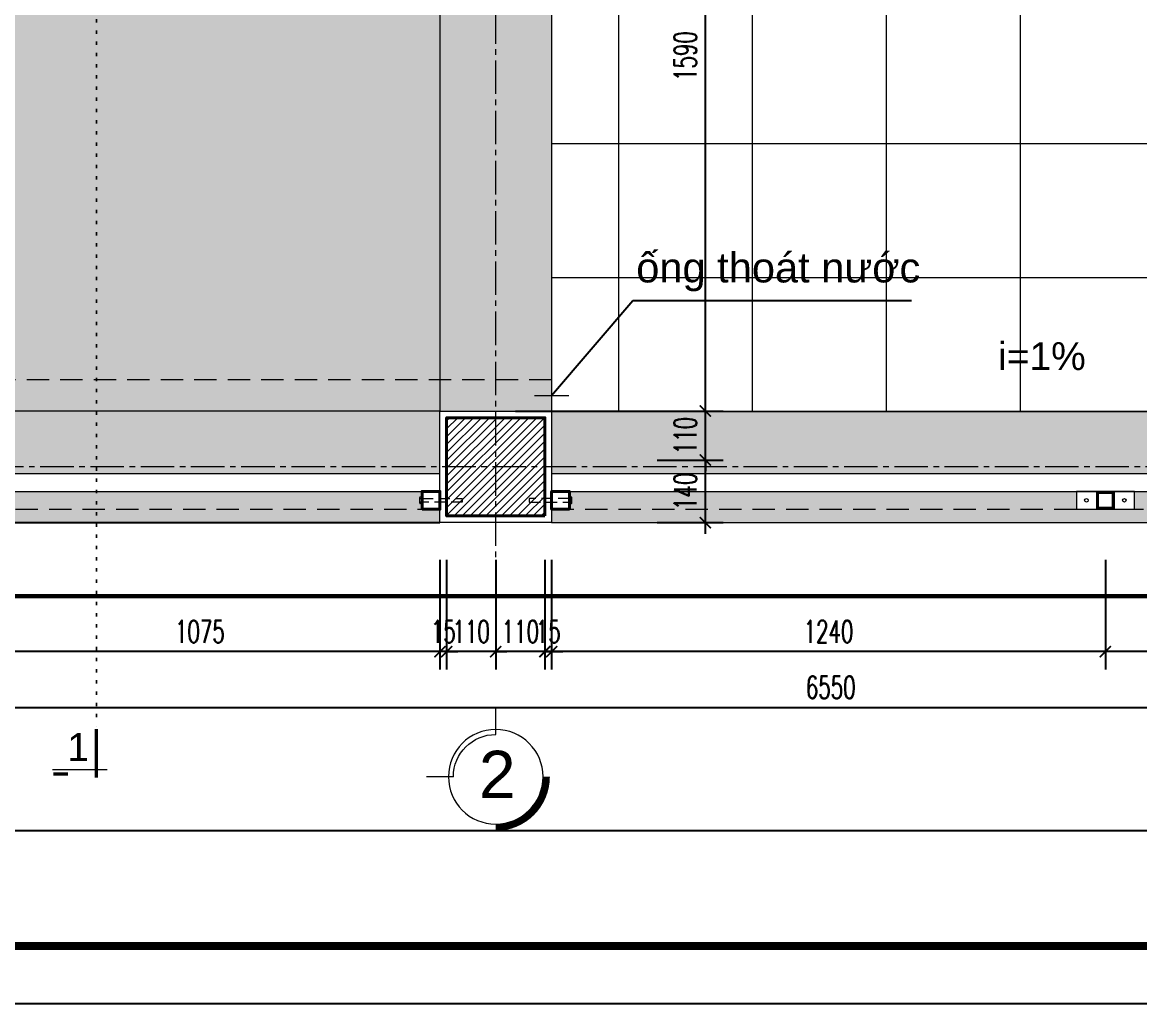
# Model space of a CAD drawing. Header units: millimetres. Extents: x -229618 to 2906, y -178063 to 96806.
# Drawn here: x -92041 to -89539, y -56426 to -54227 of the extents above; entities that cross this region are included whole.
import ezdxf
from ezdxf.enums import TextEntityAlignment as Align

# ---------------------------------------------------------------- set-up
doc = ezdxf.new("R2010")
doc.units = ezdxf.units.MM
doc.header["$LTSCALE"] = 200
doc.header["$MEASUREMENT"] = 0
doc.header["$PDMODE"] = 3
doc.header["$PDSIZE"] = 50
for name, pattern in [('CENTER2', [1.125, 0.75, -0.125, 0.125, -0.125]), ('DASHED2', [0.375, 0.25, -0.125]), ('DOT2', [0.125, 0, -0.125]), ('HIDDEN2', [0.1875, 0.125, -0.0625])]:
    doc.linetypes.add(name, pattern=pattern)
doc.layers.get('0').update_dxf_attribs({"color": 95, "linetype": 'CONTINUOUS'})
doc.layers.get('DEFPOINTS').update_dxf_attribs({"linetype": 'CONTINUOUS'})
for name, color, linetype, lineweight in [('cat', 1, 'CONTINUOUS', 40), ('hatch', 250, 'CONTINUOUS', 5), ('KH cat', 2, 'HIDDEN2', 50), ('khuat', 8, 'DASHED2', 15), ('nho', 252, 'CONTINUOUS', 15), ('thay', 7, 'CONTINUOUS', 18), ('tim', 18, 'CENTER2', 9)]:
    doc.layers.add(name, color=color, linetype=linetype, lineweight=lineweight)
for name, color, linetype in [('CUA', 145, 'CONTINUOUS'), ('DIM', 251, 'CONTINUOUS'), ('KHUNGTEN', 7, 'CONTINUOUS'), ('TEXT', 33, 'CONTINUOUS')]:
    doc.layers.add(name, color=color, linetype=linetype)
doc.layers.add('in', color=203, linetype='CONTINUOUS', lineweight=5, plot=False)
doc.styles.add('Aria H iso', font='Vharial_0.ttf')
doc.styles.add('Arial iso', font='vnarial_0.ttf')
doc.styles.add('Scale', font='vnsimli.shx', dxfattribs={"width": 0.65, "bigfont": 'bigfont.shx'})
doc.dimstyles.new('Scale', dxfattribs={"dimscale": 75, "dimtxt": 2, "dimasz": 1, "dimexe": 1.6, "dimexo": 0, "dimgap": 0.8, "dimtad": 1, "dimdec": 0, "dimzin": 0, "dimdsep": 46, "dimtxsty": 'Scale', "dimblk": 'ARCHTICK', "dimcen": 0.1, "dimdle": 1, "dimclrd": 256, "dimclre": 256, "dimclrt": 3, "dimadec": 0, "dimazin": 0, "dimtfac": 1, "dimtdec": 0, "dimtix": 1, "dimtmove": 2, "dimatfit": 3, "dimldrblk": 'ARCHTICK', "dimfxl": 0, "dimtolj": 1, "dimtzin": 0, "dimarcsym": 0})

# ---------------------------------------------------------------- blocks, each defined once
blk = doc.blocks.new('KhungA3')
at = {"layer": 'DEFPOINTS', "color": 8}
blk.add_lwpolyline([(-3.737611488593302, 3.813256755191574), (416.3052456541991, 3.813256755191574), (416.3052456541991, 300.8132567551775), (-3.737611488593302, 300.8132567551775)], close=True, dxfattribs=at)
at = {"layer": 'KHUNGTEN', "color": 4, "const_width": 0.7243902439024023}
blk.add_lwpolyline([(7.542179452130313, 8.987472783067915), (411.131029626325, 8.987472783067915), (411.131029626325, 295.6390407273026), (7.542179452130313, 295.6390407273026)], close=True, dxfattribs=at)
blk = doc.blocks.new('ctbanma')
at = {"layer": 'cat'}
h = blk.add_hatch(color=256, dxfattribs=at)
h.paths.add_polyline_path([(20, 20), (-20, 20), (-20.00000000011642, -20), (20, -20)])
h.paths.add_polyline_path([(17.5, 17.5), (17.50000000011642, -17.5), (-17.5, -17.5), (-17.49999999988358, 17.5)], flags=16)
blk.add_lwpolyline([(-17.5, -17.5), (17.5, -17.5), (17.5, 17.5), (-17.5, 17.5)], close=True, dxfattribs=at)
at = {"layer": 'hatch'}
blk.add_lwpolyline([(-20, -20), (20, -20), (20, 20), (-20, 20)], close=True, dxfattribs=at)
at = {"layer": 'thay'}
blk.add_lwpolyline([(-65, -20), (65, -20), (65, 20), (-65, 20)], close=True, dxfattribs=at)
for centre in [(-42.5, 0), (42.5, 0)]:
    blk.add_circle(centre, 4, dxfattribs=at)
blk = doc.blocks.new('*U2625')
at = {"layer": 'thay', "ltscale": 600}
for p, q in [((-5.997195348395919e-14, 20.30044137790901), (-5.997195348395919e-14, 360.972143129492)), ((533.5126064897594, -513.2121651118505), (874.1843082413424, -513.2121651118505))]:
    blk.add_line(p, q, dxfattribs=at)
at = {"layer": 'thay', "ltscale": 600, "const_width": 85.16792543789573}
blk.add_lwpolyline([(-638.7594407842182, -513.2121651118505, 0.414213562373095), (-5.997195348395919e-14, -1151.971605896069, 0.414213562373095)], format="xyb", dxfattribs=at)
at = {"layer": 'thay', "ltscale": 600}
blk.add_circle((-5.997195348395919e-14, -513.2121651118505), 596.1754780652701, dxfattribs=at)
blk.add_arc((-5.997195348395919e-14, -513.2121651118505), 533.5126064897624, 0, 90, dxfattribs=at)
at = {"layer": 'TEXT', "linetype": 'Continuous', "style": 'Aria H iso'}
blk.add_attdef('A', text='', height=596.1754780652702, dxfattribs=at).set_placement((8.526512829121202e-14, -781.2498426535178), align=Align.CENTER)
blk = doc.blocks.new('_ArchTick')
at = {"color": 0, "linetype": 'ByBlock', "const_width": 0.15}
blk.add_lwpolyline([(-0.5, -0.5), (0.5, 0.5)], dxfattribs=at)
blk = doc.blocks.new('*D2808')
at = {"layer": 'DEFPOINTS', "color": 0}
for p in [(-89615.54759377682, -55431.1627261139), (-88945.54759377682, -55431.1627261139), (-89615.54759377682, -55636.9428673554)]:
    blk.add_point(p, dxfattribs=at)
at = {"layer": 'DIM', "lineweight": -2}
for p, q in [((-89615.54759377682, -55431.1627261139), (-89615.54759377682, -55676.9428673554)), ((-88945.54759377682, -55431.1627261139), (-88945.54759377682, -55676.9428673554)), ((-88920.54759377682, -55636.9428673554), (-89640.54759377682, -55636.9428673554))]:
    blk.add_line(p, q, dxfattribs=at)
at = {"layer": 'DIM', "lineweight": -2, "xscale": 25, "yscale": 25, "zscale": 25, "rotation": 180}
blk.add_blockref('_ArchTick', (-89615.54759377682, -55636.9428673554), dxfattribs=at)
at = {"layer": 'DIM', "lineweight": -2, "xscale": 25, "yscale": 25, "zscale": 25}
blk.add_blockref('_ArchTick', (-88945.54759377682, -55636.9428673554), dxfattribs=at)
at = {"layer": 'DIM', "color": 3, "insert": (-89280.54759377682, -55591.9428673554), "char_height": 50, "attachment_point": 5, "style": 'Scale'}
blk.add_mtext('\\A1;670', dxfattribs=at)
blk = doc.blocks.new('*D2809')
at = {"layer": 'DEFPOINTS', "color": 0}
for p in [(-90855.54759377676, -55431.1627261139), (-89615.54759377682, -55431.1627261139), (-90855.54759377676, -55636.9428673554)]:
    blk.add_point(p, dxfattribs=at)
at = {"layer": 'DIM', "lineweight": -2}
for p, q in [((-90855.54759377676, -55431.1627261139), (-90855.54759377676, -55676.9428673554)), ((-89615.54759377682, -55431.1627261139), (-89615.54759377682, -55676.9428673554)), ((-89590.54759377682, -55636.9428673554), (-90880.54759377676, -55636.9428673554))]:
    blk.add_line(p, q, dxfattribs=at)
at = {"layer": 'DIM', "lineweight": -2, "xscale": 25, "yscale": 25, "zscale": 25, "rotation": 180}
blk.add_blockref('_ArchTick', (-90855.54759377676, -55636.9428673554), dxfattribs=at)
at = {"layer": 'DIM', "lineweight": -2, "xscale": 25, "yscale": 25, "zscale": 25}
blk.add_blockref('_ArchTick', (-89615.54759377682, -55636.9428673554), dxfattribs=at)
at = {"layer": 'DIM', "color": 3, "insert": (-90235.54759377679, -55591.9428673554), "char_height": 50, "attachment_point": 5, "style": 'Scale'}
blk.add_mtext('\\A1;1240', dxfattribs=at)
blk = doc.blocks.new('*D2810')
at = {"layer": 'DEFPOINTS', "color": 0}
for p in [(-90870.54759377676, -55431.1627261139), (-90855.54759377676, -55431.1627261139), (-90870.54759377676, -55636.9428673554)]:
    blk.add_point(p, dxfattribs=at)
at = {"layer": 'DIM', "lineweight": -2}
for p, q in [((-90870.54759377676, -55431.1627261139), (-90870.54759377676, -55676.9428673554)), ((-90855.54759377676, -55431.1627261139), (-90855.54759377676, -55676.9428673554)), ((-90870.54759377676, -55636.9428673554), (-90895.54759377676, -55636.9428673554)), ((-90855.54759377676, -55636.9428673554), (-90870.54759377676, -55636.9428673554)), ((-90855.54759377676, -55636.9428673554), (-90830.54759377676, -55636.9428673554))]:
    blk.add_line(p, q, dxfattribs=at)
at = {"layer": 'DIM', "lineweight": -2, "xscale": 25, "yscale": 25, "zscale": 25}
blk.add_blockref('_ArchTick', (-90870.54759377676, -55636.9428673554), dxfattribs=at)
at = {"layer": 'DIM', "lineweight": -2, "xscale": 25, "yscale": 25, "zscale": 25, "rotation": 180}
blk.add_blockref('_ArchTick', (-90855.54759377676, -55636.9428673554), dxfattribs=at)
at = {"layer": 'DIM', "color": 3, "insert": (-90863.04759377676, -55591.9428673554), "char_height": 50, "attachment_point": 5, "style": 'Scale'}
blk.add_mtext('\\A1;15', dxfattribs=at)
blk = doc.blocks.new('*D2811')
at = {"layer": 'DEFPOINTS', "color": 0}
for p in [(-90980.54759377694, -55431.1627261139), (-90870.54759377676, -55431.1627261139), (-90980.54759377694, -55636.9428673554)]:
    blk.add_point(p, dxfattribs=at)
at = {"layer": 'DIM', "lineweight": -2}
for p, q in [((-90980.54759377694, -55431.1627261139), (-90980.54759377694, -55676.9428673554)), ((-90870.54759377676, -55431.1627261139), (-90870.54759377676, -55676.9428673554)), ((-90980.54759377694, -55636.9428673554), (-91005.54759377694, -55636.9428673554)), ((-90870.54759377676, -55636.9428673554), (-90980.54759377694, -55636.9428673554)), ((-90870.54759377676, -55636.9428673554), (-90845.54759377676, -55636.9428673554))]:
    blk.add_line(p, q, dxfattribs=at)
at = {"layer": 'DIM', "lineweight": -2, "xscale": 25, "yscale": 25, "zscale": 25}
blk.add_blockref('_ArchTick', (-90980.54759377694, -55636.9428673554), dxfattribs=at)
at = {"layer": 'DIM', "lineweight": -2, "xscale": 25, "yscale": 25, "zscale": 25, "rotation": 180}
blk.add_blockref('_ArchTick', (-90870.54759377676, -55636.9428673554), dxfattribs=at)
at = {"layer": 'DIM', "color": 3, "insert": (-90925.54759377685, -55591.9428673554), "char_height": 50, "attachment_point": 5, "style": 'Scale'}
blk.add_mtext('\\A1;110', dxfattribs=at)
blk = doc.blocks.new('*D2812')
at = {"layer": 'DEFPOINTS', "color": 0}
for p in [(-91090.54759377676, -55431.1627261139), (-90980.54759377694, -55431.1627261139), (-91090.54759377676, -55636.9428673554)]:
    blk.add_point(p, dxfattribs=at)
at = {"layer": 'DIM', "lineweight": -2}
for p, q in [((-91090.54759377676, -55431.1627261139), (-91090.54759377676, -55676.9428673554)), ((-90980.54759377694, -55431.1627261139), (-90980.54759377694, -55676.9428673554)), ((-91090.54759377676, -55636.9428673554), (-91115.54759377676, -55636.9428673554)), ((-90980.54759377694, -55636.9428673554), (-91090.54759377676, -55636.9428673554)), ((-90980.54759377694, -55636.9428673554), (-90955.54759377694, -55636.9428673554))]:
    blk.add_line(p, q, dxfattribs=at)
at = {"layer": 'DIM', "lineweight": -2, "xscale": 25, "yscale": 25, "zscale": 25}
blk.add_blockref('_ArchTick', (-91090.54759377676, -55636.9428673554), dxfattribs=at)
at = {"layer": 'DIM', "lineweight": -2, "xscale": 25, "yscale": 25, "zscale": 25, "rotation": 180}
blk.add_blockref('_ArchTick', (-90980.54759377694, -55636.9428673554), dxfattribs=at)
at = {"layer": 'DIM', "color": 3, "insert": (-91035.54759377685, -55591.9428673554), "char_height": 50, "attachment_point": 5, "style": 'Scale'}
blk.add_mtext('\\A1;110', dxfattribs=at)
blk = doc.blocks.new('*D2813')
at = {"layer": 'DEFPOINTS', "color": 0}
for p in [(-91105.54759377676, -55431.1627261139), (-91090.54759377676, -55431.1627261139), (-91105.54759377676, -55636.9428673554)]:
    blk.add_point(p, dxfattribs=at)
at = {"layer": 'DIM', "lineweight": -2}
for p, q in [((-91105.54759377676, -55431.1627261139), (-91105.54759377676, -55676.9428673554)), ((-91090.54759377676, -55431.1627261139), (-91090.54759377676, -55676.9428673554)), ((-91105.54759377676, -55636.9428673554), (-91130.54759377676, -55636.9428673554)), ((-91090.54759377676, -55636.9428673554), (-91105.54759377676, -55636.9428673554)), ((-91090.54759377676, -55636.9428673554), (-91065.54759377676, -55636.9428673554))]:
    blk.add_line(p, q, dxfattribs=at)
at = {"layer": 'DIM', "lineweight": -2, "xscale": 25, "yscale": 25, "zscale": 25}
blk.add_blockref('_ArchTick', (-91105.54759377676, -55636.9428673554), dxfattribs=at)
at = {"layer": 'DIM', "lineweight": -2, "xscale": 25, "yscale": 25, "zscale": 25, "rotation": 180}
blk.add_blockref('_ArchTick', (-91090.54759377676, -55636.9428673554), dxfattribs=at)
at = {"layer": 'DIM', "color": 3, "insert": (-91098.04759377676, -55591.9428673554), "char_height": 50, "attachment_point": 5, "style": 'Scale'}
blk.add_mtext('\\A1;15', dxfattribs=at)
blk = doc.blocks.new('*D2814')
at = {"layer": 'DEFPOINTS', "color": 0}
for p in [(-92180.54759377676, -55431.1627261139), (-91105.54759377676, -55431.1627261139), (-92180.54759377676, -55636.9428673554)]:
    blk.add_point(p, dxfattribs=at)
at = {"layer": 'DIM', "lineweight": -2}
for p, q in [((-92180.54759377676, -55431.1627261139), (-92180.54759377676, -55676.9428673554)), ((-91105.54759377676, -55431.1627261139), (-91105.54759377676, -55676.9428673554)), ((-91080.54759377676, -55636.9428673554), (-92205.54759377676, -55636.9428673554))]:
    blk.add_line(p, q, dxfattribs=at)
at = {"layer": 'DIM', "lineweight": -2, "xscale": 25, "yscale": 25, "zscale": 25, "rotation": 180}
blk.add_blockref('_ArchTick', (-92180.54759377676, -55636.9428673554), dxfattribs=at)
at = {"layer": 'DIM', "lineweight": -2, "xscale": 25, "yscale": 25, "zscale": 25}
blk.add_blockref('_ArchTick', (-91105.54759377676, -55636.9428673554), dxfattribs=at)
at = {"layer": 'DIM', "color": 3, "insert": (-91643.04759377676, -55591.9428673554), "char_height": 50, "attachment_point": 5, "style": 'Scale'}
blk.add_mtext('\\A1;1075', dxfattribs=at)
blk = doc.blocks.new('*D2820')
at = {"layer": 'DEFPOINTS', "color": 0}
for p in [(-93505.54759377676, -55431.1627261139), (-86955.54759377694, -55431.1627261139), (-86955.54759377694, -55761.9428673554)]:
    blk.add_point(p, dxfattribs=at)
at = {"layer": 'DIM', "lineweight": -2}
for p, q in [((-93505.54759377676, -55431.1627261139), (-93505.54759377676, -55801.9428673554)), ((-86955.54759377694, -55431.1627261139), (-86955.54759377694, -55801.9428673554)), ((-93530.54759377676, -55761.9428673554), (-86930.54759377694, -55761.9428673554))]:
    blk.add_line(p, q, dxfattribs=at)
at = {"layer": 'DIM', "lineweight": -2, "xscale": 25, "yscale": 25, "zscale": 25, "rotation": 180}
blk.add_blockref('_ArchTick', (-93505.54759377676, -55761.9428673554), dxfattribs=at)
at = {"layer": 'DIM', "lineweight": -2, "xscale": 25, "yscale": 25, "zscale": 25}
blk.add_blockref('_ArchTick', (-86955.54759377694, -55761.9428673554), dxfattribs=at)
at = {"layer": 'DIM', "color": 3, "insert": (-90230.54759377685, -55716.9428673554), "char_height": 50, "attachment_point": 5, "style": 'Scale'}
blk.add_mtext('\\A1;6550', dxfattribs=at)
blk = doc.blocks.new('*D2856')
at = {"layer": 'DEFPOINTS', "color": 0}
for p in [(-90619.39835373296, -55208.00154483142), (-90511.28385472375, -55208.00154483142), (-90619.39835373296, -55348.00154483142)]:
    blk.add_point(p, dxfattribs=at)
at = {"layer": 'DIM', "lineweight": -2}
for p, q in [((-90511.28385472375, -55373.00154483142), (-90511.28385472375, -55183.00154483142)), ((-90619.39835373296, -55208.00154483142), (-90471.28385472375, -55208.00154483142)), ((-90619.39835373296, -55348.00154483142), (-90471.28385472375, -55348.00154483142))]:
    blk.add_line(p, q, dxfattribs=at)
at = {"layer": 'DIM', "lineweight": -2, "xscale": 25, "yscale": 25, "zscale": 25}
for p, rotation in [((-90511.28385472375, -55208.00154483142), 90), ((-90511.28385472375, -55348.00154483142), 270)]:
    blk.add_blockref('_ArchTick', p, dxfattribs=dict(at, rotation=rotation))
at = {"layer": 'DIM', "color": 3, "insert": (-90556.28385472373, -55278.00154483143), "char_height": 50, "attachment_point": 5, "rotation": 90, "style": 'Scale'}
blk.add_mtext('\\A1;140', dxfattribs=at)
blk = doc.blocks.new('*D2857')
at = {"layer": 'DEFPOINTS', "color": 0}
for p in [(-90936.08772534497, -55098.00154483133), (-90511.28385472375, -55098.00154483133), (-90619.39835373296, -55208.00154483142)]:
    blk.add_point(p, dxfattribs=at)
at = {"layer": 'DIM', "lineweight": -2}
for p, q in [((-90511.28385472375, -55098.00154483133), (-90511.28385472375, -55073.00154483133)), ((-90936.08772534497, -55098.00154483133), (-90471.28385472375, -55098.00154483133)), ((-90511.28385472375, -55208.00154483142), (-90511.28385472375, -55098.00154483133)), ((-90619.39835373296, -55208.00154483142), (-90471.28385472375, -55208.00154483142)), ((-90511.28385472375, -55208.00154483142), (-90511.28385472375, -55233.00154483142))]:
    blk.add_line(p, q, dxfattribs=at)
at = {"layer": 'DIM', "lineweight": -2, "xscale": 25, "yscale": 25, "zscale": 25}
for p, rotation in [((-90511.28385472375, -55098.00154483133), 270), ((-90511.28385472375, -55208.00154483142), 90)]:
    blk.add_blockref('_ArchTick', p, dxfattribs=dict(at, rotation=rotation))
at = {"layer": 'DIM', "color": 3, "insert": (-90556.28385472373, -55153.00154483139), "char_height": 50, "attachment_point": 5, "rotation": 90, "style": 'Scale'}
blk.add_mtext('\\A1;110', dxfattribs=at)
blk = doc.blocks.new('*D2858')
at = {"layer": 'DEFPOINTS', "color": 0}
for p in [(-90936.08772534497, -53508.00154483144), (-90511.28385472375, -53508.00154483144), (-90936.08772534497, -55098.00154483133)]:
    blk.add_point(p, dxfattribs=at)
at = {"layer": 'DIM', "lineweight": -2}
for p, q in [((-90511.28385472375, -55123.00154483133), (-90511.28385472375, -53483.00154483144)), ((-90936.08772534497, -53508.00154483144), (-90471.28385472375, -53508.00154483144)), ((-90936.08772534497, -55098.00154483133), (-90471.28385472375, -55098.00154483133))]:
    blk.add_line(p, q, dxfattribs=at)
at = {"layer": 'DIM', "lineweight": -2, "xscale": 25, "yscale": 25, "zscale": 25}
for p, rotation in [((-90511.28385472375, -53508.00154483144), 90), ((-90511.28385472375, -55098.00154483133), 270)]:
    blk.add_blockref('_ArchTick', p, dxfattribs=dict(at, rotation=rotation))
at = {"layer": 'DIM', "color": 3, "insert": (-90556.28385472373, -54303.0015448314), "char_height": 50, "attachment_point": 5, "rotation": 90, "style": 'Scale'}
blk.add_mtext('\\A1;1590', dxfattribs=at)
blk = doc.blocks.new('cactd')
at = {"layer": 'thay', "ltscale": 600}
blk.add_line((-9972.460536781698, -9225.275991425453), (2457.600692547986, -9225.275991425453), dxfattribs=at)
at = {"layer": 'thay', "ltscale": 600, "const_width": 762}
for points in [[(0, 0), (0, -11114.43474727861)], [(-9771.014294294686, -10262.65813695396), (-6486.139672442432, -10262.65813695396)]]:
    blk.add_lwpolyline(points, dxfattribs=at)
at = {"layer": 'TEXT', "style": 'Aria H iso'}
blk.add_attdef('1', text='', height=6350, dxfattribs=at).set_placement((-4149.460497565346, -4126.709436002589), align=Align.MIDDLE_CENTER)

msp = doc.modelspace()

# ---------------------------------------------------------------- hatches: boundary and pattern name
at = {"layer": 'hatch'}
h = msp.add_hatch(dxfattribs=at)
h.set_pattern_fill('ANSI31,_O', color=256, scale=100)
h.set_pattern_definition([(45, (-130885.7948989065, -177311.1038448003), (-8.838834764831843, 8.838834764831844), [])])
h.paths.add_polyline_path([(-91090.54759377679, -51822.11629054941), (-90980.54759377676, -51822.11629054941), (-90980.54759377676, -51963.00154483147), (-91090.54759377676, -51963.00154483147)])
h.paths.add_polyline_path([(-90760.54759377676, -51963.0015448315), (-90270.54759377688, -51963.0015448315), (-90270.54759377688, -52183.00154483147), (-90760.54759377676, -52183.00154483147)])
h.paths.add_polyline_path([(-93380.54759377676, -51822.11629054941), (-93270.54759377673, -51822.11629054943), (-93270.54759377673, -53163.00154483144), (-93380.54759377682, -53163.00154483144)])
h.paths.add_polyline_path([(-91090.54759377662, -53273.0015448315), (-90270.54759377688, -53273.00154483147), (-90270.54759377688, -53493.00154483142), (-91090.54759377662, -53493.00154483142)])
h.paths.add_polyline_path([(-93490.54759377676, -55113.00154483133), (-93270.54759377676, -55113.00154483133), (-93270.54759377676, -55333.00154483133), (-93490.54759377676, -55333.00154483133)])
h.paths.add_polyline_path([(-91090.54759377676, -55113.00154483133), (-90870.54759377676, -55113.00154483133), (-90870.54759377676, -55333.00154483133), (-91090.54759377676, -55333.00154483133)])
h.paths.add_polyline_path([(-93652.68669245746, -53163.00154483153), (-93600.54759377676, -53163.00154483147), (-93600.54759377676, -53383.00154483144), (-93270.54759377676, -53383.00154483144), (-93270.54759377676, -53493.0015448315), (-93652.68669245746, -53493.0015448315)])
at = {"layer": 'hatch', "linetype": 'Continuous'}
h = msp.add_hatch(dxfattribs=at)
h.set_pattern_fill('_USER', color=256, scale=300, angle=90, style=0, double=1, pattern_type=0)
h.set_pattern_definition([(90, (-87705.54759377688, -55099.03144925656), (300, 1.83697019872103e-14), []), (7.016709298534877e-15, (-87705.54759377688, -55099.03144925656), (3.673940397442059e-14, -300), [])])
h.paths.add_polyline_path([(-90255.54759377736, -52198.00154483283), (-87705.5475937767, -52198.00154483145), (-87705.54759377691, -55099.03144925656), (-90855.54759377676, -55099.03144925653), (-90855.54759377676, -53399.03144925656), (-90255.54759377688, -53399.03144925662)])
at = {"layer": 'hatch'}
h = msp.add_hatch(dxfattribs=at)
h.set_pattern_fill('AR-CONC,_O', color=256, scale=10)
h.set_pattern_definition([(130, (-32212.30728937828, -178850.9226083563), (-71.72601826007535, -6.275213498259511), [7.5, -82.5]), (185, (-32212.30728937828, -178850.9226083563), (13.8751333613, 75.21921337000119), [6, -66]), (79.54860000000002, (-32218.28445737829, -178851.4455423563), (-57.85093817140216, 68.94395420609536), [6.374019, -70.11421119999999]), (133.8158, (-32212.30728937828, -178830.9226083563), (-106.7241048625644, -16.55190143290181), [11.25, -123.75]), (83.3644, (-32221.20096387828, -178832.3019390563), (-93.46627055487033, 97.41178709004417), [9.561028799999999, -105.1713]), (188.8158, (-32212.30728937828, -178830.9226083563), (-93.46619451336272, 97.41186009253246), [9, -99]), (159, (-32222.30728937828, -178835.9226083563), (-59.69070521184616, -40.26188906653388), [7.5, -82.5]), (214, (-32222.30728937828, -178835.9226083563), (-24.33153319215817, 72.5150045046853), [6, -66]), (108.5486, (-32227.28151267828, -178839.2777689563), (-84.02226285814899, 32.25304967099524), [6.374019000000001, -70.1142112]), (142.5, (-32212.30728937828, -178850.9226083563), (-1.215985531729067, 33.28938538313115), [0, -65.19999999999999, 0, -67, 0, -66.25]), (172.5, (-32212.30728937828, -178850.9226083563), (-26.30695374421486, 39.44117118823603), [0, -38.2, 0, -63.7, 0, -25.25]), (212.5, (-32190.00728937829, -178850.9226083563), (-53.38224361724091, -2.25548717343798), [0, -25, 0, -78, 0, -103.5]), (222.5, (-32180.00728937829, -178850.9226083563), (-58.31861693423862, 10.01049823323176), [0, -32.5, 0, -51.8, 0, -73.5])])
h.paths.add_polyline_path([(-90855.54759377676, -55098.00154483133), (-88005.547593778, -55098.00154483133), (-88005.547593778, -55099.03144925656), (-87705.54759377686, -55099.03144925656), (-87705.54759377688, -55208.00154483142), (-90855.54759377676, -55208.00154483142)])
h.paths.add_polyline_path([(-90855.54759377679, -55318.0015448313), (-90815.54759377676, -55318.0015448313), (-90815.54759377676, -55305.50154483142), (-90810.54759377679, -55305.50154483142), (-90810.54759377682, -55290.50154483144), (-90815.54759377676, -55290.50154483142), (-90815.54759377676, -55278.00154483142), (-89680.54759377682, -55278.00154483142), (-89680.54759377679, -55318.0015448313), (-89550.54759377685, -55318.0015448313), (-89550.54759377679, -55278.00154483142), (-89010.54759377682, -55278.00154483139), (-89010.54759377682, -55318.00154483133), (-88880.54759377682, -55318.0015448313), (-88880.54759377685, -55278.00154483142), (-87745.54759377688, -55278.00154483142), (-87745.54759377688, -55290.50154483142), (-87750.54759377685, -55290.50154483142), (-87750.54759377685, -55305.50154483142), (-87745.54759377688, -55305.50154483142), (-87745.54759377691, -55318.0015448313), (-87705.54759377691, -55318.0015448313), (-87705.54759377688, -55348.00154483142), (-90855.54759377676, -55348.00154483142)])
h.paths.add_polyline_path([(-90855.54759377679, -55208.00154483142), (-87705.54759377688, -55208.00154483142), (-87705.54759377688, -55238.00154483153), (-90855.54759377676, -55238.00154483153)])
h.paths.add_polyline_path([(-91105.54759377676, -53508.00154483147), (-90855.54759377676, -53508.00154483147), (-90855.54759377676, -55098.00154483133), (-91105.54759377676, -55098.0015448313)])
h.paths.add_polyline_path([(-93255.54759377676, -55098.00154483133), (-91105.54759377676, -55098.00154483133), (-91105.54759377676, -55238.00154483153), (-93255.54759377676, -55238.00154483153)])
h.paths.add_polyline_path([(-93255.54759377682, -55318.0015448313), (-93215.54759377673, -55318.00154483127), (-93215.54759377676, -55305.50154483142), (-93210.54759377679, -55305.50154483142), (-93210.54759377682, -55290.50154483144), (-93215.54759377673, -55290.50154483142), (-93215.54759377673, -55278.00154483142), (-92245.54759377673, -55278.00154483142), (-92245.54759377676, -55318.00154483144), (-92115.54759377676, -55318.00154483144), (-92115.54759377673, -55278.00154483142), (-91145.54759377676, -55278.00154483142), (-91145.54759377679, -55290.50154483142), (-91150.5475937767, -55290.50154483142), (-91150.54759377673, -55305.50154483142), (-91145.54759377676, -55305.50154483142), (-91145.54759377679, -55318.0015448313), (-91105.54759377676, -55318.0015448313), (-91105.54759377676, -55348.00154483142), (-93255.54759377676, -55348.00154483142)])
h.paths.add_polyline_path([(-93435.54759377679, -54368.00154483144), (-93395.54759377682, -54368.00154483144), (-93395.54759377679, -54238.00154483144), (-93435.54759377682, -54238.00154483144), (-93435.54759377682, -53548.00154483142), (-93423.04759377697, -53548.00154483142), (-93423.04759377694, -53553.00154483136), (-93408.04759377694, -53553.00154483139), (-93408.04759377702, -53548.00154483142), (-93395.54759377708, -53548.00154483144), (-93395.54759377705, -53508.00154483153), (-93255.54759377676, -53508.00154483153), (-93255.54759377676, -55098.0015448313), (-93395.54759377705, -55098.00154483133), (-93395.54759377708, -55058.00154483133), (-93408.047593777, -55058.0015448313), (-93408.04759377694, -55053.00154483136), (-93423.04759377697, -55053.00154483142), (-93423.047593777, -55058.00154483136), (-93435.54759377679, -55058.00154483136)])
h.paths.add_polyline_path([(-93505.54759377676, -53508.0015448315), (-93475.5475937767, -53508.00154483153), (-93475.5475937767, -55098.00154483133), (-93505.54759377676, -55098.00154483136)])
h.paths.add_polyline_path([(-87705.54759377685, -52293.00154483153), (-87110.54759377676, -52293.0015448315), (-87110.54759377673, -55098.00154483144), (-87190.54759377694, -55098.00154483144), (-87705.54759377688, -55098.00154483142)])
h.paths.add_polyline_path([(-87020.54763042518, -55098.00154483142), (-87020.54763042518, -52293.0015448315), (-86955.54759377694, -52293.0015448315), (-86955.54759377694, -55098.00154483142)])
at = {"layer": 'hatch', "linetype": 'Continuous'}
h = msp.add_hatch(dxfattribs=at)
h.set_pattern_fill('GRASS', color=256, scale=33, style=0)
h.set_pattern_definition([(90, (-175091.7631534186, 10187.22651201305), (23.334523773, 23.334523773), [6.1875, -40.48154757899999]), (135, (-175091.7631534186, 10187.22651201305), (23.33452377915606, 23.33452377915607), [6.1875, -26.8125]), (45.00000000000001, (-175091.7631534186, 10187.22651201305), (23.33452377915607, -23.33452377915606), [6.1875, -26.8125])])
h.paths.add_polyline_path([(-91105.54759377668, -53383.00154483144), (-91105.54759377665, -53508.00154483144), (-91105.54759377676, -55098.00154483133), (-93255.54759377676, -55098.00154483133), (-93255.54759377676, -53508.0015448315), (-93255.54759377676, -53383.00154483144), (-93215.54759377676, -53383.00154483144)])

# ---------------------------------------------------------------- linework, layer by layer
at = {"layer": 'cat', "linetype": 'Continuous'}
msp.add_lwpolyline([(-90870.54759377676, -55333.00154483133), (-91090.54759377676, -55333.00154483133), (-91090.54759377676, -55113.00154483133), (-90870.54759377676, -55113.00154483133)], close=True, dxfattribs=at)
at = {"layer": 'cat'}
for points in [[(-91145.54759377676, -55318.0015448313), (-91145.54759377676, -55278.00154483142), (-91105.54759377676, -55278.00154483142), (-91105.54759377676, -55318.0015448313)], [(-90815.54759377676, -55318.0015448313), (-90815.54759377676, -55278.00154483142), (-90855.54759377676, -55278.00154483142), (-90855.54759377676, -55318.0015448313)]]:
    msp.add_lwpolyline(points, close=True, dxfattribs=at)
at = {"layer": 'CUA', "linetype": 'Continuous'}
msp.add_lwpolyline([(-93255.54759377676, -55348.00154483142), (-91105.54759377676, -55348.00154483142)], dxfattribs=at)
at = {"layer": 'DIM'}
msp.add_lwpolyline([(-94641.35247489643, -56037.83093179259), (-85701.63122053143, -56037.83093179259), (-85701.63122053143, -56296.17573627591), (-94641.35247489643, -56296.17573627591)], close=True, dxfattribs=at)
at = {"layer": 'in'}
msp.add_lwpolyline([(-94923.34745593702, -49000.53114439829), (-84422.27609654151, -49000.53114439829), (-84422.27609654151, -56425.53114439789), (-94923.34745593702, -56425.53114439789)], close=True, dxfattribs=at)
at = {"layer": 'KH cat', "linetype": 'DOT2'}
msp.add_line((-91874.77557656712, -53144.79948676538), (-91874.77557656712, -55810.03532686478), dxfattribs=at)
at = {"layer": 'khuat'}
msp.add_line((-90855.54759377676, -55028.00154483133), (-93255.54759377676, -55028.00154483133), dxfattribs=at)
at = {"layer": 'khuat', "color": 5, "const_width": 10}
msp.add_lwpolyline([(-93652.68669245749, -51822.11629054943), (-86750.54821110649, -51822.11629054943), (-86750.54821110649, -55512.78664458349), (-93652.68669245746, -55512.78664458349), (-93652.68669245749, -51822.11629054943)], dxfattribs=at)
at = {"layer": 'khuat', "ltscale": 0.5}
for points in [[(-91055.54759377673, -55294.00150818329), (-91055.54759377673, -55302.00150818329), (-91145.54759377673, -55302.00150818329), (-91145.54759377673, -55294.00150818329)], [(-90905.54759377679, -55294.00150818329), (-90905.54759377679, -55302.00150818329), (-90815.54759377679, -55302.00150818329), (-90815.54759377679, -55294.00150818329)]]:
    msp.add_lwpolyline(points, close=True, dxfattribs=at)
at = {"layer": 'khuat'}
for points in [[(-93255.54759377679, -55318.0015448313), (-91105.54759377676, -55318.0015448313)], [(-90855.54759377679, -55318.0015448313), (-87705.54759377688, -55318.0015448313)]]:
    msp.add_lwpolyline(points, dxfattribs=at)
at = {"layer": 'nho', "linetype": 'Continuous'}
msp.add_lwpolyline([(-90855.54759377676, -55348.00154483133), (-91105.54759377676, -55348.00154483133), (-91105.54759377676, -55098.00154483133), (-90855.54759377676, -55098.00154483133)], close=True, dxfattribs=at)
at = {"layer": 'thay', "linetype": 'Continuous'}
for p, q in [((-91105.54759377676, -53508.00154483144), (-91105.54759377676, -55098.00154483133)), ((-90855.54759377676, -53508.00154483144), (-90855.54759377676, -55098.00154483133)), ((-91105.54759377676, -55098.00154483133), (-93255.54759377676, -55098.00154483133))]:
    msp.add_line(p, q, dxfattribs=at)
at = {"layer": 'thay'}
for p, q in [((-90893.8909567544, -55063.00154483133), (-90817.20423079909, -55063.00154483133)), ((-91150.54759377673, -55304.50727597692), (-91150.54759377673, -55291.49581368591)), ((-91149.55332492224, -55290.50154483142), (-91145.54759377673, -55290.50154483142)), ((-91149.55332492224, -55294.25154483142), (-91145.54759377673, -55294.25154483142)), ((-91149.55332492218, -55301.75154483142), (-91145.54759377673, -55301.75154483142)), ((-91145.54759377673, -55305.50154483142), (-91149.55332492224, -55305.50154483142)), ((-91145.54759377673, -55290.50154483142), (-91145.54759377673, -55305.50154483142)), ((-90815.54759377679, -55290.50154483142), (-90815.54759377679, -55305.50154483142)), ((-90811.54186263129, -55290.50154483142), (-90815.54759377679, -55290.50154483142)), ((-90811.54186263129, -55294.25154483142), (-90815.54759377679, -55294.25154483142)), ((-90811.54186263135, -55301.75154483142), (-90815.54759377679, -55301.75154483142)), ((-90815.54759377679, -55305.50154483142), (-90811.54186263129, -55305.50154483142)), ((-90810.54759377679, -55304.50727597692), (-90810.54759377679, -55291.49581368591))]:
    msp.add_line(p, q, dxfattribs=at)
at = {"layer": 'thay', "linetype": 'Continuous'}
msp.add_lwpolyline([(-89924.78961813996, -55027.98160779045, 0, 23.84460868680517, 0), (-89860.10369179067, -55027.98160779021, 0, 0, 0), (-89642.30715148138, -55027.98160778963, 0, 0, 0)], format="xyseb", dxfattribs=at)
for points in [[(-90855.54759377676, -55098.00154483133), (-87705.54759377688, -55098.00154483133)], [(-90855.54759377676, -55348.00154483142), (-87705.54759377688, -55348.00154483142)]]:
    msp.add_lwpolyline(points, dxfattribs=at)
at = {"layer": 'thay'}
for points in [[(-93255.54759377676, -55238.00154483153), (-91105.54759377676, -55238.00154483153)], [(-90855.54759377676, -55238.00154483153), (-87705.54759377688, -55238.00154483153)], [(-93255.54759377676, -55278.00154483142), (-91105.54759377676, -55278.00154483142)], [(-90855.54759377676, -55278.00154483142), (-87705.54759377688, -55278.00154483142)]]:
    msp.add_lwpolyline(points, dxfattribs=at)
for centre, start, end in [((-91149.55332492224, -55291.49581368591), 90, 180), ((-91149.55332492224, -55293.25727597692), 180, 270), ((-91149.55332492218, -55295.24581368591), 90, 180), ((-91149.55332492218, -55300.75727597692), 180, 270), ((-91149.55332492218, -55302.74581368591), 90, 180), ((-91149.55332492224, -55304.50727597692), 180, 270), ((-90811.54186263129, -55291.49581368591), 7.016709298534877e-15, 90), ((-90811.54186263129, -55293.25727597692), 270, 7.016709298534877e-15), ((-90811.54186263135, -55295.24581368591), 7.016709298534877e-15, 90), ((-90811.54186263135, -55300.75727597692), 270, 7.016709298534877e-15), ((-90811.54186263135, -55302.74581368591), 7.016709298534877e-15, 90), ((-90811.54186263129, -55304.50727597692), 270, 7.016709298534877e-15)]:
    msp.add_arc(centre, 0.9942688544972619, start, end, dxfattribs=at)
at = {"layer": 'tim', "ltscale": 0.5}
for p, q in [((-90980.54759377694, -55512.78664458349), (-90980.54759377694, -53035.78681730657)), ((-86750.54821110649, -55223.0015448315), (-93652.68669245746, -55223.0015448315))]:
    msp.add_line(p, q, dxfattribs=at)

# ---------------------------------------------------------------- block references
at = {"layer": 'cat', "rotation": 180}
msp.add_blockref('ctbanma', (-89615.54759377682, -55298.0015448313), dxfattribs=at)
at = {"layer": 'CUA', "xscale": 0.009842519648373127, "yscale": 0.009842519648373127, "zscale": 0.009842519675196733}
msp.add_blockref('cactd', (-91874.77557656712, -55810.03532686478), dxfattribs=at).add_auto_attribs({'1': '1'})
at = {"layer": 'hatch'}
ref = msp.add_blockref('*U2625', (-90980.54759377694, -55826.1237144056), dxfattribs=dict(at, xscale=-0.177800000004936, yscale=0.177800000004936, zscale=0.1778))
ref.add_attrib('A', '2', dxfattribs={"layer": 'TEXT', "linetype": 'Continuous', "height": 106.0000000029478, "style": 'Aria H iso'}).set_placement((-90977.22153647809, -55965.02993643325), align=Align.CENTER)
at = {"layer": 'KHUNGTEN', "xscale": 25, "yscale": 25, "zscale": 25.00000000000008}
msp.add_blockref('KhungA3', (-94829.90696119967, -56520.8625558526), dxfattribs=at)

# ---------------------------------------------------------------- texts
at = {"layer": 'TEXT', "style": 'Arial iso'}
for s, height, p in [('èng tho¸t n\xadíc ', 66.66666666666666, (-90666.00361052869, -54810.02475089714)), ('i=1%%%', 62.5, (-89856.03727766444, -55006.3814387297))]:
    msp.add_text(s, height=height, dxfattribs=at).set_placement(p)

# ---------------------------------------------------------------- dimensions: what is measured, and where the dimension line sits
at = {"layer": 'DIM'}
for base, p1, p2, angle, picture, middle in [((-90511.28385472375, -53508.00154483144), (-90936.08772534497, -55098.00154483133), (-90936.08772534497, -53508.00154483144), 90, '*D2858', (-90556.28385472373, -54303.0015448314)), ((-90511.28385472375, -55098.00154483133), (-90619.39835373296, -55208.00154483142), (-90936.08772534497, -55098.00154483133), 90, '*D2857', (-90556.28385472373, -55153.00154483139)), ((-90511.28385472375, -55208.00154483142), (-90619.39835373296, -55348.00154483142), (-90619.39835373296, -55208.00154483142), 90, '*D2856', (-90556.28385472373, -55278.00154483143)), ((-86955.54759377694, -55761.9428673554), (-93505.54759377676, -55431.1627261139), (-86955.54759377694, -55431.1627261139), 180, '*D2820', (-90230.54759377685, -55716.9428673554)), ((-92180.54759377676, -55636.9428673554), (-91105.54759377676, -55431.1627261139), (-92180.54759377676, -55431.1627261139), 180, '*D2814', (-91643.04759377676, -55591.9428673554)), ((-91105.54759377676, -55636.9428673554), (-91090.54759377676, -55431.1627261139), (-91105.54759377676, -55431.1627261139), 180, '*D2813', (-91098.04759377676, -55591.9428673554)), ((-91090.54759377676, -55636.9428673554), (-90980.54759377694, -55431.1627261139), (-91090.54759377676, -55431.1627261139), 180, '*D2812', (-91035.54759377685, -55591.9428673554)), ((-90980.54759377694, -55636.9428673554), (-90870.54759377676, -55431.1627261139), (-90980.54759377694, -55431.1627261139), 180, '*D2811', (-90925.54759377685, -55591.9428673554)), ((-90870.54759377676, -55636.9428673554), (-90855.54759377676, -55431.1627261139), (-90870.54759377676, -55431.1627261139), 180, '*D2810', (-90863.04759377676, -55591.9428673554)), ((-90855.54759377676, -55636.9428673554), (-89615.54759377682, -55431.1627261139), (-90855.54759377676, -55431.1627261139), 180, '*D2809', (-90235.54759377679, -55591.9428673554)), ((-89615.54759377682, -55636.9428673554), (-88945.54759377682, -55431.1627261139), (-89615.54759377682, -55431.1627261139), 180, '*D2808', (-89280.54759377682, -55591.9428673554))]:
    dim = msp.add_linear_dim(base=base, p1=p1, p2=p2, angle=angle, dimstyle='Scale', override={"dimscale": 25}, dxfattribs=at)
    dim.commit()
    dim.dimension.update_dxf_attribs({"geometry": picture, "text_midpoint": middle})

# ---------------------------------------------------------------- leaders
at = {"layer": 'DIM', "ltscale": 2.5}
msp.add_leader([(-90855.54759377673, -55063.00154483133), (-90673.29573903674, -54850.5822235825), (-90049.44489475743, -54850.5822235825)], dimstyle='Scale', override={"dimscale": 25, "dimtxt": 1.8, "dimasz": 0.03, "dimtad": 0, "dimclre": 250}, dxfattribs=at)

doc.saveas('drawing.dxf')
